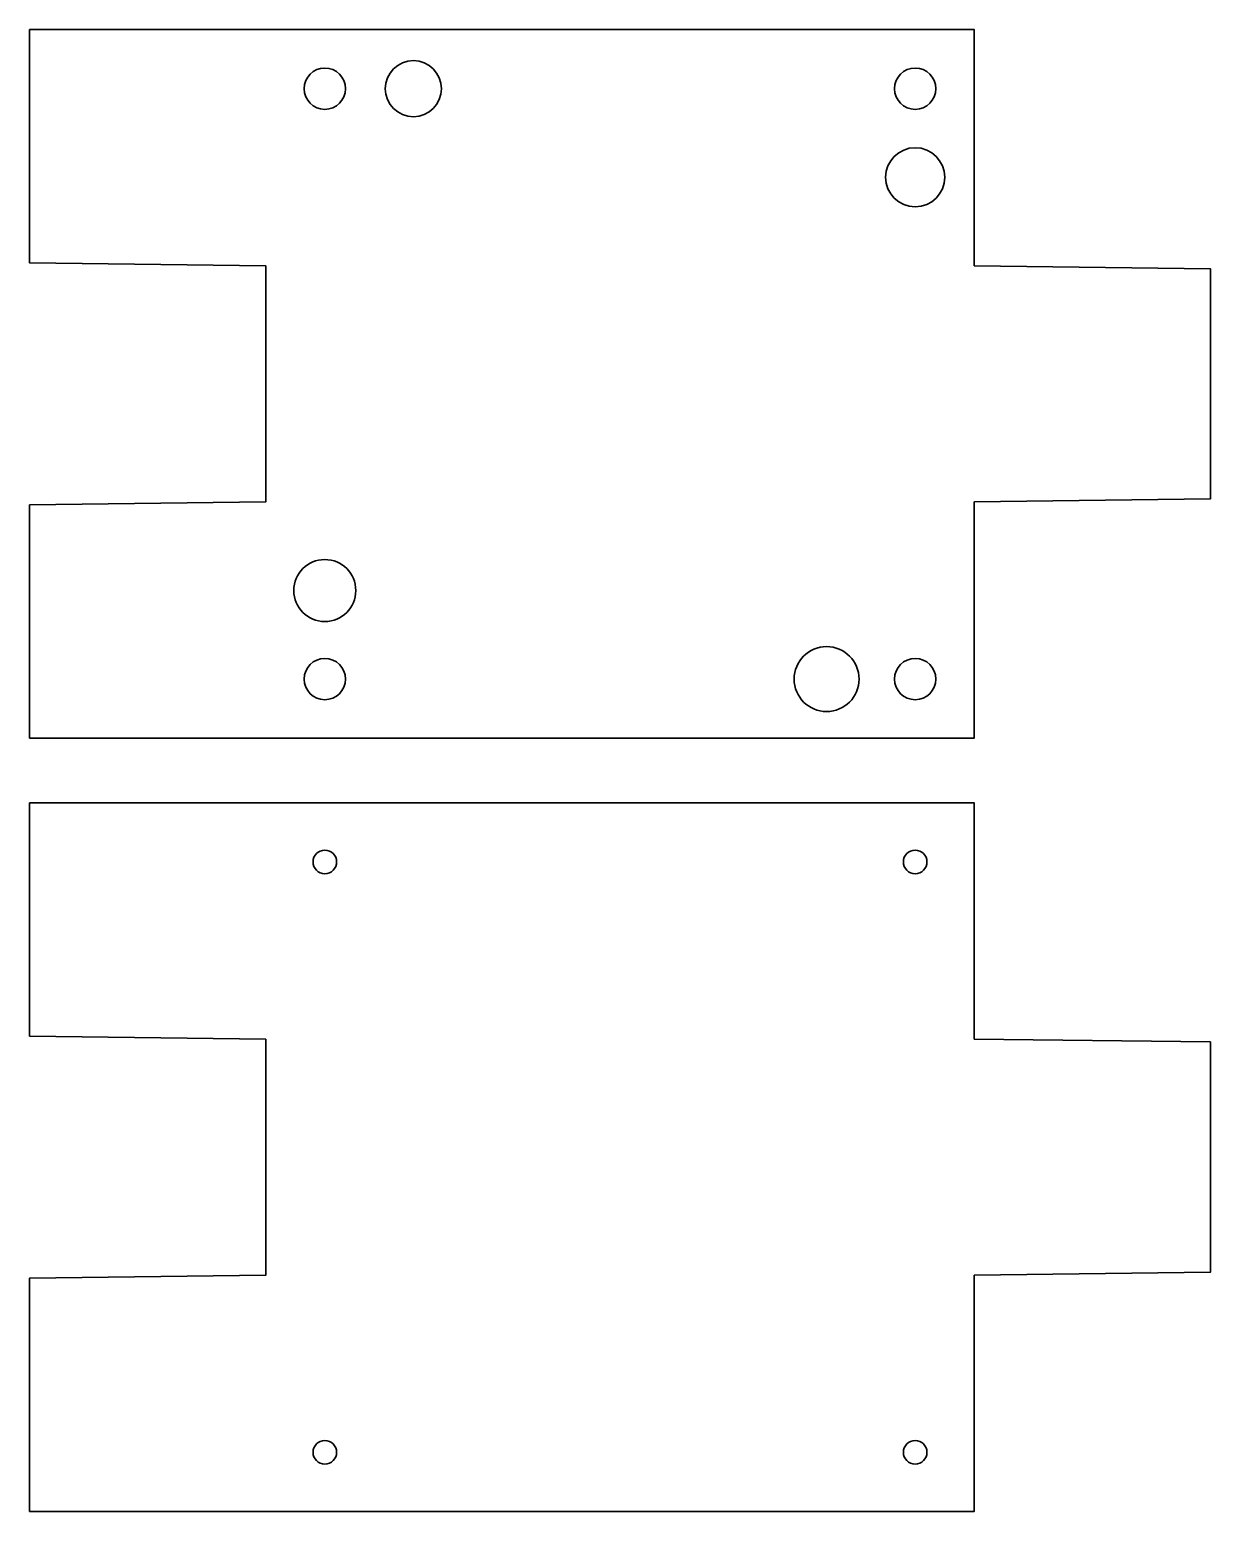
# Model space of a CAD drawing. Header units: inches. Extents: x 0 to 200, y -251 to 0.
import ezdxf

# ---------------------------------------------------------------- set-up
doc = ezdxf.new("R2010")
doc.units = ezdxf.units.IN
doc.header["$MEASUREMENT"] = 0
doc.layers.add('Layer 1', color=7, linetype='Continuous')

msp = doc.modelspace()

# ---------------------------------------------------------------- linework, layer by layer
at = {"layer": 'Layer 1', "color": 179, "lineweight": 35, "true_color": 0x231f20}
for points, knots in [([(40, -40), (40, -40), (40, -80), (40, -80), (40, -80), (0, -80.5), (0, -80.5), (0, -80.5), (0, -120), (0, -120), (0, -120), (160, -120), (160, -120), (160, -120), (160, -80), (160, -80), (160, -80), (200, -79.5), (200, -79.5), (200, -79.5), (200, -40.5), (200, -40.5), (200, -40.5), (160, -40), (160, -40), (160, -40), (160, 0), (160, 0), (160, 0), (0, 0), (0, 0), (0, 0), (0, -39.5), (0, -39.5), (0, -39.5), (40, -40), (40, -40)], [0, 0, 0, 0, 1, 1, 1, 2, 2, 2, 3, 3, 3, 4, 4, 4, 5, 5, 5, 6, 6, 6, 7, 7, 7, 8, 8, 8, 9, 9, 9, 10, 10, 10, 11, 11, 11, 12, 12, 12, 12]), ([(53.5, -10), (53.5, -11.93), (51.93, -13.5), (50, -13.5), (48.07, -13.5), (46.5, -11.93), (46.5, -10), (46.5, -8.07), (48.07, -6.5), (50, -6.5), (51.93, -6.5), (53.5, -8.07), (53.5, -10)], [0, 0, 0, 0, 1, 1, 1, 2, 2, 2, 3, 3, 3, 4, 4, 4, 4]), ([(69.75, -10), (69.75, -12.62), (67.62, -14.75), (65, -14.75), (62.38, -14.75), (60.25, -12.62), (60.25, -10), (60.25, -7.38), (62.38, -5.25), (65, -5.25), (67.62, -5.25), (69.75, -7.38), (69.75, -10)], [0, 0, 0, 0, 1, 1, 1, 2, 2, 2, 3, 3, 3, 4, 4, 4, 4]), ([(153.5, -10), (153.5, -11.93), (151.93, -13.5), (150, -13.5), (148.07, -13.5), (146.5, -11.93), (146.5, -10), (146.5, -8.07), (148.07, -6.5), (150, -6.5), (151.93, -6.5), (153.5, -8.07), (153.5, -10)], [0, 0, 0, 0, 1, 1, 1, 2, 2, 2, 3, 3, 3, 4, 4, 4, 4]), ([(155, -25), (155, -27.76), (152.76, -30), (150, -30), (147.24, -30), (145, -27.76), (145, -25), (145, -22.24), (147.24, -20), (150, -20), (152.76, -20), (155, -22.24), (155, -25)], [0, 0, 0, 0, 1, 1, 1, 2, 2, 2, 3, 3, 3, 4, 4, 4, 4]), ([(55.25, -95), (55.25, -97.9), (52.9, -100.25), (50, -100.25), (47.1, -100.25), (44.75, -97.9), (44.75, -95), (44.75, -92.1), (47.1, -89.75), (50, -89.75), (52.9, -89.75), (55.25, -92.1), (55.25, -95)], [0, 0, 0, 0, 1, 1, 1, 2, 2, 2, 3, 3, 3, 4, 4, 4, 4]), ([(140.5, -110), (140.5, -113.04), (138.04, -115.5), (135, -115.5), (131.96, -115.5), (129.5, -113.04), (129.5, -110), (129.5, -106.96), (131.96, -104.5), (135, -104.5), (138.04, -104.5), (140.5, -106.96), (140.5, -110)], [0, 0, 0, 0, 1, 1, 1, 2, 2, 2, 3, 3, 3, 4, 4, 4, 4]), ([(53.5, -110), (53.5, -111.93), (51.93, -113.5), (50, -113.5), (48.07, -113.5), (46.5, -111.93), (46.5, -110), (46.5, -108.07), (48.07, -106.5), (50, -106.5), (51.93, -106.5), (53.5, -108.07), (53.5, -110)], [0, 0, 0, 0, 1, 1, 1, 2, 2, 2, 3, 3, 3, 4, 4, 4, 4]), ([(153.5, -110), (153.5, -111.93), (151.93, -113.5), (150, -113.5), (148.07, -113.5), (146.5, -111.93), (146.5, -110), (146.5, -108.07), (148.07, -106.5), (150, -106.5), (151.93, -106.5), (153.5, -108.07), (153.5, -110)], [0, 0, 0, 0, 1, 1, 1, 2, 2, 2, 3, 3, 3, 4, 4, 4, 4]), ([(40, -170.97), (40, -170.97), (40, -210.97), (40, -210.97), (40, -210.97), (0, -211.47), (0, -211.47), (0, -211.47), (0, -250.97), (0, -250.97), (0, -250.97), (160, -250.97), (160, -250.97), (160, -250.97), (160, -210.97), (160, -210.97), (160, -210.97), (200, -210.47), (200, -210.47), (200, -210.47), (200, -171.47), (200, -171.47), (200, -171.47), (160, -170.97), (160, -170.97), (160, -170.97), (160, -130.97), (160, -130.97), (160, -130.97), (0, -130.97), (0, -130.97), (0, -130.97), (0, -170.47), (0, -170.47), (0, -170.47), (40, -170.97), (40, -170.97)], [0, 0, 0, 0, 1, 1, 1, 2, 2, 2, 3, 3, 3, 4, 4, 4, 5, 5, 5, 6, 6, 6, 7, 7, 7, 8, 8, 8, 9, 9, 9, 10, 10, 10, 11, 11, 11, 12, 12, 12, 12]), ([(52, -140.97), (52, -142.08), (51.1, -142.97), (50, -142.97), (48.9, -142.97), (48, -142.08), (48, -140.97), (48, -139.87), (48.9, -138.97), (50, -138.97), (51.1, -138.97), (52, -139.87), (52, -140.97)], [0, 0, 0, 0, 1, 1, 1, 2, 2, 2, 3, 3, 3, 4, 4, 4, 4]), ([(152, -140.97), (152, -142.08), (151.1, -142.97), (150, -142.97), (148.9, -142.97), (148, -142.08), (148, -140.97), (148, -139.87), (148.9, -138.97), (150, -138.97), (151.1, -138.97), (152, -139.87), (152, -140.97)], [0, 0, 0, 0, 1, 1, 1, 2, 2, 2, 3, 3, 3, 4, 4, 4, 4]), ([(52, -240.97), (52, -242.08), (51.1, -242.97), (50, -242.97), (48.9, -242.97), (48, -242.08), (48, -240.97), (48, -239.87), (48.9, -238.97), (50, -238.97), (51.1, -238.97), (52, -239.87), (52, -240.97)], [0, 0, 0, 0, 1, 1, 1, 2, 2, 2, 3, 3, 3, 4, 4, 4, 4]), ([(152, -240.97), (152, -242.08), (151.1, -242.97), (150, -242.97), (148.9, -242.97), (148, -242.08), (148, -240.97), (148, -239.87), (148.9, -238.97), (150, -238.97), (151.1, -238.97), (152, -239.87), (152, -240.97)], [0, 0, 0, 0, 1, 1, 1, 2, 2, 2, 3, 3, 3, 4, 4, 4, 4])]:
    msp.add_open_spline(points, degree=3, knots=knots, dxfattribs=at)

doc.saveas('drawing.dxf')
